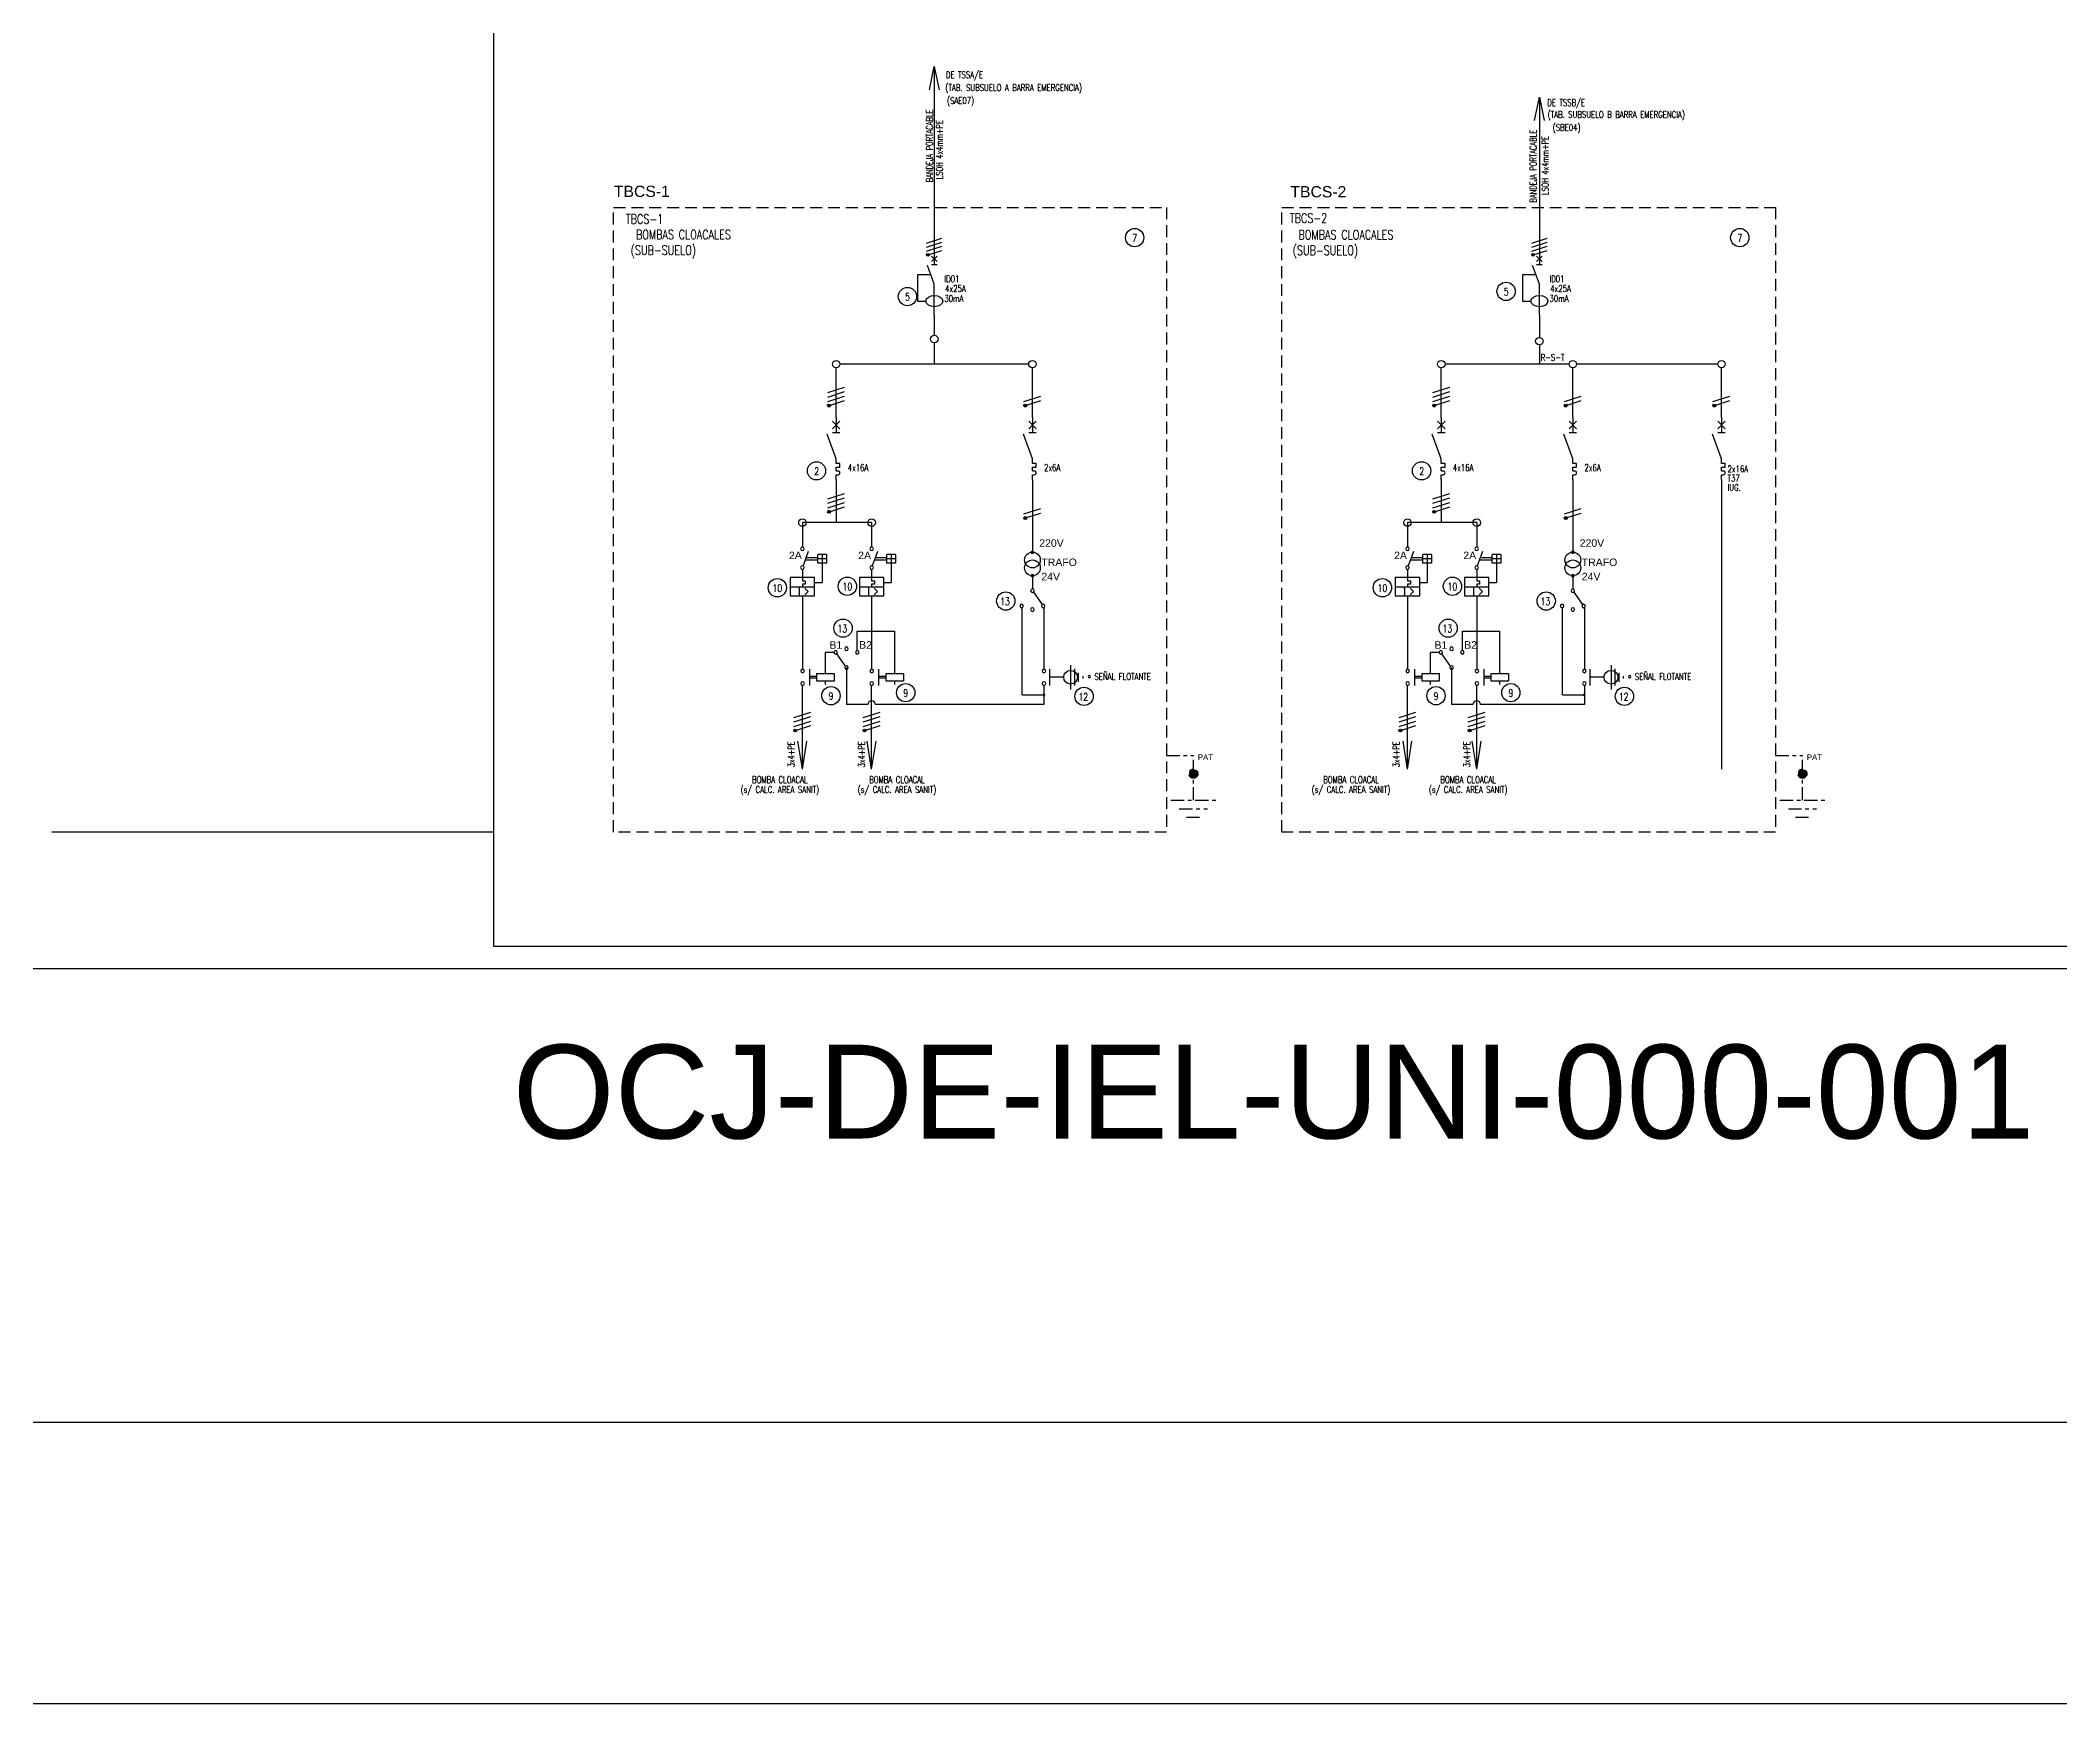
# Model space of a CAD drawing. Extents: x 2998 to 3854, y 1175 to 1727.
# Drawn here: x 3563 to 3616.8, y 1237.3 to 1281.6 of the extents above; entities that cross this region are included whole.
import ezdxf
from ezdxf.enums import TextEntityAlignment as Align

# ---------------------------------------------------------------- set-up
doc = ezdxf.new("R2010")
doc.units = 0
doc.linetypes.add('OCJ-ESQUEMAS UNIFILARES-CORREGIDOS IDO-REV.br$0$DASHED', pattern=[19.05, 12.7, -6.35])
doc.linetypes.add('OCJ-ESQUEMAS UNIFILARES-CORREGIDOS IDO-REV.br$0$EJE_5', pattern=[7.1, 5, -1, 0.1, -1])
for name, color, linetype in [('OCJ-ESQUEMAS UNIFILARES-CORREGIDOS IDO-REV.br$0$00-IE-CABLES', 10, 'Continuous'), ('OCJ-ESQUEMAS UNIFILARES-CORREGIDOS IDO-REV.br$0$01-ELE-APARATOS', 170, 'Continuous'), ('OCJ-ESQUEMAS UNIFILARES-CORREGIDOS IDO-REV.br$0$ELECTRIC', 4, 'Continuous'), ('OCJ-ESQUEMAS UNIFILARES-CORREGIDOS IDO-REV.br$0$NOMBRE DE PLANOS', 6, 'Continuous'), ('OCJ-ESQUEMAS UNIFILARES-CORREGIDOS IDO-REV.br$0$PAT', 80, 'Continuous'), ('OCJ-ESQUEMAS UNIFILARES-CORREGIDOS IDO-REV.br$0$TEXTO', 7, 'Continuous')]:
    doc.layers.add(name, color=color, linetype=linetype)
doc.styles.add('OCJ-ESQUEMAS UNIFILARES-CORREGIDOS IDO-REV.br$0$ARIAL', font='arial.ttf', dxfattribs={"height": 0.2})
doc.styles.add('OCJ-ESQUEMAS UNIFILARES-CORREGIDOS IDO-REV.br$0$Electricidad', font='ROMANS.SHX', dxfattribs={"width": 0.75, "height": 0.175})
doc.styles.add('OCJ-ESQUEMAS UNIFILARES-CORREGIDOS IDO-REV.br$0$Standard', font='arial.ttf')

# ---------------------------------------------------------------- blocks, each defined once
blk = doc.blocks.new('OCJ-ESQUEMAS UNIFILARES-CORREGIDOS IDO-REV.br$0$ITM')
at = {"layer": 'OCJ-ESQUEMAS UNIFILARES-CORREGIDOS IDO-REV.br$0$01-ELE-APARATOS'}
for p, q in [((0, 0.225), (0.05, 0.225)), ((0, 0.125), (0.05, 0.125))]:
    blk.add_line(p, q, dxfattribs=at)
for points in [[(0, 1.65), (0, 1.25)], [(0, 0.55), (-0.239, 1.208)], [(-0.1, 1.55), (0.1, 1.35)], [(-0.1, 1.35), (0.1, 1.55)], [(-0.1, 1.25), (0.1, 1.25)], [(0, 0.425), (0, 0.55)], [(0, 0.325), (0.1, 0.325), (0.1, 0.425), (0, 0.425)], [(0, 0.225), (0, 0.325)], [(0, 0), (0, 0.125)]]:
    blk.add_lwpolyline(points, dxfattribs=at)
blk.add_arc((0.05, 0.175), 0.05, 270, 90, dxfattribs=at)
blk = doc.blocks.new('OCJ-ESQUEMAS UNIFILARES-CORREGIDOS IDO-REV.br$0$DISYUNTOR')
at = {"layer": 'OCJ-ESQUEMAS UNIFILARES-CORREGIDOS IDO-REV.br$0$01-ELE-APARATOS'}
for points in [[(0, 1.65), (0, 1.35)], [(0, 0.825), (-0.18, 1.318)], [(-0.075, 1.575), (0.075, 1.425)], [(-0.075, 1.425), (0.075, 1.575)], [(-0.075, 1.35), (0.075, 1.35)], [(-0.09, 1.072), (-0.45, 1.072), (-0.45, 0.375), (-0.225, 0.375)], [(0, 0), (0, 0.825)]]:
    blk.add_lwpolyline(points, dxfattribs=at)
blk.add_ellipse((0, 0.375), major_axis=(0.225, 0), ratio=0.670814, dxfattribs=at)
blk = doc.blocks.new('OCJ-ESQUEMAS UNIFILARES-CORREGIDOS IDO-REV.br$0$AI11')
for p, q in [((-0.09045, -0.09045), (-0.09045, 0.09045)), ((0.09045, 0.09045), (-0.09045, 0.09045)), ((0.09045, 0), (-0.09045, 0)), ((0, 0.09045), (0, -0.09045)), ((0.09045, 0.09045), (0.09045, -0.09045)), ((0.09045, -0.09045), (-0.09045, -0.09045))]:
    blk.add_line(p, q)

msp = doc.modelspace()

# ---------------------------------------------------------------- hatches: boundary and pattern name
at = {"layer": 'OCJ-ESQUEMAS UNIFILARES-CORREGIDOS IDO-REV.br$0$00-IE-CABLES'}
for points in [[(3586.644, 1275.86, 1), (3586.699, 1275.9, 1)], [(3602.771, 1275.86, 1), (3602.825, 1275.9, 1)], [(3584.006, 1271.839, 1), (3584.067, 1271.884, 1)], [(3589.238, 1271.839, 1), (3589.298, 1271.884, 1)], [(3600.133, 1271.839, 1), (3600.194, 1271.884, 1)], [(3603.64, 1271.839, 1), (3603.701, 1271.884, 1)], [(3607.601, 1271.839, 1), (3607.662, 1271.884, 1)], [(3584.006, 1269.007, 1), (3584.067, 1269.051, 1)], [(3600.133, 1269.007, 1), (3600.194, 1269.051, 1)], [(3589.237, 1268.843, 1), (3589.298, 1268.887, 1)], [(3603.64, 1268.843, 1), (3603.701, 1268.887, 1)], [(3583.107, 1263.179, 1), (3583.168, 1263.223, 1)], [(3584.952, 1263.179, 1), (3585.012, 1263.223, 1)], [(3599.234, 1263.179, 1), (3599.294, 1263.223, 1)], [(3601.078, 1263.179, 1), (3601.139, 1263.223, 1)]]:
    msp.add_hatch(color=256, dxfattribs=at).paths.add_polyline_path(points)
at = {"layer": 'OCJ-ESQUEMAS UNIFILARES-CORREGIDOS IDO-REV.br$0$PAT', "linetype": 'OCJ-ESQUEMAS UNIFILARES-CORREGIDOS IDO-REV.br$0$EJE_5', "ltscale": 0.07}
h = msp.add_hatch(color=256, dxfattribs=at)
h.paths.add_polyline_path([(3593.868, 1262.051), (3593.628, 1262.051, -1)])
h.paths.add_polyline_path([(3593.628, 1262.051), (3593.748, 1262.051), (3593.748, 1261.931, -0.414214)])
h.paths.add_polyline_path([(3593.748, 1262.051), (3593.868, 1262.051, -0.414214), (3593.748, 1261.931)])
h = msp.add_hatch(color=256, dxfattribs=at)
h.paths.add_polyline_path([(3610.099, 1262.051), (3609.859, 1262.051, -1)])
h.paths.add_polyline_path([(3609.859, 1262.051), (3609.979, 1262.051), (3609.979, 1261.931, -0.414214)])
h.paths.add_polyline_path([(3609.979, 1262.051), (3610.099, 1262.051, -0.414214), (3609.979, 1261.931)])

# ---------------------------------------------------------------- linework, layer by layer
for p, q in [((3583.483, 1267.972), (3583.344, 1267.589)), ((3585.328, 1267.972), (3585.189, 1267.589)), ((3599.61, 1267.972), (3599.471, 1267.589)), ((3601.454, 1267.972), (3601.315, 1267.589)), ((3583.414, 1267.812), (3583.736, 1267.812)), ((3583.414, 1267.749), (3583.736, 1267.749)), ((3583.852, 1267.665), (3583.852, 1267.149)), ((3585.258, 1267.812), (3585.581, 1267.812)), ((3585.258, 1267.749), (3585.581, 1267.749)), ((3585.697, 1267.665), (3585.697, 1267.149)), ((3599.54, 1267.812), (3599.863, 1267.812)), ((3599.54, 1267.749), (3599.863, 1267.749)), ((3599.978, 1267.665), (3599.978, 1267.149)), ((3601.385, 1267.812), (3601.708, 1267.812)), ((3601.385, 1267.749), (3601.708, 1267.749)), ((3601.823, 1267.665), (3601.823, 1267.149)), ((3583.653, 1267.278), (3583.002, 1267.278)), ((3583.002, 1267.278), (3583.002, 1266.791)), ((3583.002, 1267.03), (3583.653, 1267.03)), ((3583.232, 1266.997), (3583.244, 1266.997)), ((3583.232, 1266.819), (3583.244, 1266.819)), ((3583.256, 1266.997), (3583.244, 1266.997)), ((3583.244, 1266.997), (3583.244, 1266.819)), ((3583.244, 1266.819), (3583.256, 1266.819)), ((3583.328, 1267.269), (3583.328, 1267.193)), ((3583.328, 1267.193), (3583.404, 1267.193)), ((3583.404, 1267.106), (3583.328, 1267.106)), ((3583.328, 1267.106), (3583.328, 1267.03)), ((3583.395, 1266.997), (3583.485, 1266.908)), ((3583.395, 1266.819), (3583.485, 1266.908)), ((3583.404, 1267.193), (3583.404, 1267.106)), ((3583.653, 1266.791), (3583.653, 1267.278)), ((3583.653, 1267.149), (3583.852, 1267.149)), ((3585.498, 1267.278), (3584.847, 1267.278)), ((3584.847, 1267.278), (3584.847, 1266.791)), ((3584.847, 1267.03), (3585.498, 1267.03)), ((3585.076, 1266.997), (3585.088, 1266.997)), ((3585.076, 1266.819), (3585.088, 1266.819)), ((3585.1, 1266.997), (3585.088, 1266.997)), ((3585.088, 1266.997), (3585.088, 1266.819)), ((3585.088, 1266.819), (3585.1, 1266.819)), ((3585.172, 1267.269), (3585.172, 1267.193)), ((3585.172, 1267.193), (3585.249, 1267.193)), ((3585.249, 1267.106), (3585.172, 1267.106)), ((3585.172, 1267.106), (3585.172, 1267.03)), ((3585.24, 1266.997), (3585.329, 1266.908)), ((3585.24, 1266.819), (3585.329, 1266.908)), ((3585.249, 1267.193), (3585.249, 1267.106)), ((3585.498, 1266.791), (3585.498, 1267.278)), ((3585.498, 1267.149), (3585.697, 1267.149)), ((3589.486, 1266.889), (3589.718, 1266.561)), ((3599.78, 1267.278), (3599.129, 1267.278)), ((3599.129, 1267.278), (3599.129, 1266.791)), ((3599.129, 1267.03), (3599.78, 1267.03)), ((3599.358, 1266.997), (3599.37, 1266.997)), ((3599.358, 1266.819), (3599.37, 1266.819)), ((3599.382, 1266.997), (3599.37, 1266.997)), ((3599.37, 1266.997), (3599.37, 1266.819)), ((3599.37, 1266.819), (3599.382, 1266.819)), ((3599.454, 1267.269), (3599.454, 1267.193)), ((3599.454, 1267.193), (3599.531, 1267.193)), ((3599.531, 1267.106), (3599.454, 1267.106)), ((3599.454, 1267.106), (3599.454, 1267.03)), ((3599.522, 1266.997), (3599.611, 1266.908)), ((3599.522, 1266.819), (3599.611, 1266.908)), ((3599.531, 1267.193), (3599.531, 1267.106)), ((3599.78, 1266.791), (3599.78, 1267.278)), ((3599.78, 1267.149), (3599.978, 1267.149)), ((3601.624, 1267.278), (3600.974, 1267.278)), ((3600.974, 1267.278), (3600.974, 1266.791)), ((3600.974, 1267.03), (3601.624, 1267.03)), ((3601.203, 1266.997), (3601.215, 1266.997)), ((3601.203, 1266.819), (3601.215, 1266.819)), ((3601.227, 1266.997), (3601.215, 1266.997)), ((3601.215, 1266.997), (3601.215, 1266.819)), ((3601.215, 1266.819), (3601.227, 1266.819)), ((3601.299, 1267.269), (3601.299, 1267.193)), ((3601.299, 1267.193), (3601.376, 1267.193)), ((3601.376, 1267.106), (3601.299, 1267.106)), ((3601.299, 1267.106), (3601.299, 1267.03)), ((3601.367, 1266.997), (3601.456, 1266.908)), ((3601.367, 1266.819), (3601.456, 1266.908)), ((3601.376, 1267.193), (3601.376, 1267.106)), ((3601.624, 1266.791), (3601.624, 1267.278)), ((3601.624, 1267.149), (3601.823, 1267.149)), ((3603.889, 1266.889), (3604.12, 1266.561)), ((3583.002, 1266.791), (3583.653, 1266.791)), ((3584.847, 1266.791), (3585.498, 1266.791)), ((3599.129, 1266.791), (3599.78, 1266.791)), ((3600.974, 1266.791), (3601.624, 1266.791)), ((3584.475, 1264.919), (3584.243, 1265.247)), ((3600.602, 1264.919), (3600.37, 1265.247)), ((3583.523, 1264.406, -16.249), (3583.523, 1264.837, -16.249)), ((3583.714, 1264.521, -16.249), (3583.714, 1264.722, -16.249)), ((3583.714, 1264.722, -16.249), (3584.174, 1264.722, -16.249)), ((3583.944, 1264.722, -16.249), (3583.944, 1264.818, -16.249)), ((3584.174, 1264.722, -16.249), (3584.174, 1264.521, -16.249)), ((3585.368, 1264.406, -16.249), (3585.368, 1264.837, -16.249)), ((3585.559, 1264.521, -16.249), (3585.559, 1264.722, -16.249)), ((3585.559, 1264.722, -16.249), (3586.018, 1264.722, -16.249)), ((3585.789, 1264.722, -16.249), (3585.789, 1264.818, -16.249)), ((3586.018, 1264.722, -16.249), (3586.018, 1264.521, -16.249)), ((3589.919, 1264.406), (3589.919, 1264.837)), ((3590.476, 1264.945), (3590.476, 1264.299)), ((3590.578, 1264.842), (3590.578, 1264.401)), ((3590.681, 1264.739), (3590.681, 1264.504)), ((3590.681, 1264.739), (3590.681, 1264.504)), ((3599.65, 1264.406, -16.249), (3599.65, 1264.837, -16.249)), ((3599.841, 1264.521, -16.249), (3599.841, 1264.722, -16.249)), ((3599.841, 1264.722, -16.249), (3600.3, 1264.722, -16.249)), ((3600.071, 1264.722, -16.249), (3600.071, 1264.818, -16.249)), ((3600.3, 1264.722, -16.249), (3600.3, 1264.521, -16.249)), ((3601.494, 1264.406, -16.249), (3601.494, 1264.837, -16.249)), ((3601.686, 1264.521, -16.249), (3601.686, 1264.722, -16.249)), ((3601.686, 1264.722, -16.249), (3602.145, 1264.722, -16.249)), ((3601.915, 1264.722, -16.249), (3601.915, 1264.818, -16.249)), ((3602.145, 1264.722, -16.249), (3602.145, 1264.521, -16.249)), ((3604.322, 1264.406), (3604.322, 1264.837)), ((3604.878, 1264.945), (3604.878, 1264.299)), ((3604.981, 1264.842), (3604.981, 1264.401)), ((3605.084, 1264.739), (3605.084, 1264.504)), ((3605.084, 1264.739), (3605.084, 1264.504)), ((3583.714, 1264.646, -16.249), (3583.523, 1264.646, -16.249)), ((3583.714, 1264.598, -16.249), (3583.523, 1264.598, -16.249)), ((3584.174, 1264.521, -16.249), (3583.714, 1264.521, -16.249)), ((3583.944, 1264.425, -16.249), (3583.944, 1264.521, -16.249)), ((3585.559, 1264.646, -16.249), (3585.368, 1264.646, -16.249)), ((3585.559, 1264.598, -16.249), (3585.368, 1264.598, -16.249)), ((3586.018, 1264.521, -16.249), (3585.559, 1264.521, -16.249)), ((3585.789, 1264.425, -16.249), (3585.789, 1264.521, -16.249)), ((3590.292, 1264.622), (3589.919, 1264.622)), ((3590.8, 1264.651), (3590.8, 1264.592)), ((3599.841, 1264.646, -16.249), (3599.65, 1264.646, -16.249)), ((3599.841, 1264.598, -16.249), (3599.65, 1264.598, -16.249)), ((3600.3, 1264.521, -16.249), (3599.841, 1264.521, -16.249)), ((3600.071, 1264.425, -16.249), (3600.071, 1264.521, -16.249)), ((3601.686, 1264.646, -16.249), (3601.494, 1264.646, -16.249)), ((3601.686, 1264.598, -16.249), (3601.494, 1264.598, -16.249)), ((3602.145, 1264.521, -16.249), (3601.686, 1264.521, -16.249)), ((3601.915, 1264.425, -16.249), (3601.915, 1264.521, -16.249)), ((3604.695, 1264.622), (3604.322, 1264.622)), ((3605.203, 1264.651), (3605.203, 1264.592)), ((3033.12, 1256.861), (3854.061, 1256.861)), ((3033.12, 1244.77), (3854.061, 1244.77)), ((3033.12, 1237.27), (3854.061, 1237.27))]:
    msp.add_line(p, q)
at = {"linetype": 'Continuous'}
for p, q in [((3583.328, 1267.497), (3583.328, 1267.283)), ((3585.172, 1267.497), (3585.172, 1267.283)), ((3599.454, 1267.497), (3599.454, 1267.283)), ((3601.299, 1267.497), (3601.299, 1267.283)), ((3584.79, 1265.334), (3584.79, 1265.847)), ((3584.79, 1265.847), (3585.789, 1265.847)), ((3585.789, 1264.818), (3585.789, 1265.847)), ((3600.916, 1265.334), (3600.916, 1265.847)), ((3600.916, 1265.847), (3601.915, 1265.847)), ((3601.915, 1264.818), (3601.915, 1265.847))]:
    msp.add_line(p, q, dxfattribs=at)
at = {"const_width": 0.0478}
for points in [[(3589.434, 1267.952, 1), (3589.482, 1267.952, 1)], [(3603.837, 1267.952, 1), (3603.885, 1267.952, 1)], [(3589.434, 1267.328, 1), (3589.482, 1267.328, 1)], [(3603.837, 1267.328, 1), (3603.885, 1267.328, 1)]]:
    msp.add_lwpolyline(points, format="xyb", close=True, dxfattribs=at)
for centre, radius in [((3589.458, 1267.748), 0.21), ((3603.861, 1267.748), 0.21), ((3589.458, 1267.537), 0.21), ((3603.861, 1267.537), 0.21), ((3590.476, 1264.622), 0.184), ((3604.878, 1264.622), 0.184)]:
    msp.add_circle(centre, radius)
for centre, radius, start, end in [((3583.328, 1268.047), 0.0478, 90, 270), ((3583.328, 1268.047), 0.0478, 270, 90), ((3585.172, 1268.047), 0.0478, 90, 270), ((3585.172, 1268.047), 0.0478, 270, 90), ((3599.454, 1268.047), 0.0478, 90, 270), ((3599.454, 1268.047), 0.0478, 270, 90), ((3601.299, 1268.047), 0.0478, 90, 270), ((3601.299, 1268.047), 0.0478, 270, 90), ((3583.328, 1267.545), 0.0478, 90, 270), ((3583.328, 1267.545), 0.0478, 270, 90), ((3585.172, 1267.545), 0.0478, 90, 270), ((3585.172, 1267.545), 0.0478, 270, 90), ((3599.454, 1267.545), 0.0478, 90, 270), ((3599.454, 1267.545), 0.0478, 270, 90), ((3601.299, 1267.545), 0.0478, 90, 270), ((3601.299, 1267.545), 0.0478, 270, 90), ((3589.458, 1266.929), 0.0478, 0, 180), ((3589.458, 1266.929), 0.0478, 180, 0), ((3603.861, 1266.929), 0.0478, 0, 180), ((3603.861, 1266.929), 0.0478, 180, 0), ((3589.171, 1266.522), 0.0478, 0, 180), ((3589.171, 1266.522), 0.0478, 180, 0), ((3589.458, 1266.426), 0.0478, 0, 180), ((3589.458, 1266.426), 0.0478, 180, 0), ((3589.745, 1266.522), 0.0478, 0, 180), ((3589.745, 1266.522), 0.0478, 180, 0), ((3603.574, 1266.522), 0.0478, 0, 180), ((3603.574, 1266.522), 0.0478, 180, 0), ((3603.861, 1266.426), 0.0478, 0, 180), ((3603.861, 1266.426), 0.0478, 180, 0), ((3604.148, 1266.522), 0.0478, 0, 180), ((3604.148, 1266.522), 0.0478, 180, 0), ((3584.215, 1265.286), 0.0478, 0, 180), ((3584.215, 1265.286), 0.0478, 180, 0), ((3584.503, 1265.382), 0.0478, 0, 180), ((3584.503, 1265.382), 0.0478, 180, 0), ((3584.79, 1265.286), 0.0478, 0, 180), ((3584.79, 1265.286), 0.0478, 180, 0), ((3600.342, 1265.286), 0.0478, 0, 180), ((3600.342, 1265.286), 0.0478, 180, 0), ((3600.629, 1265.382), 0.0478, 0, 180), ((3600.629, 1265.382), 0.0478, 180, 0), ((3600.916, 1265.286), 0.0478, 0, 180), ((3600.916, 1265.286), 0.0478, 180, 0), ((3583.332, 1264.789, -16.249), 0.0478, 0, 180), ((3583.332, 1264.789, -16.249), 0.0478, 180, 0), ((3584.503, 1264.88), 0.0478, 0, 180), ((3584.503, 1264.88), 0.0478, 180, 0), ((3585.176, 1264.789, -16.249), 0.0478, 0, 180), ((3585.176, 1264.789, -16.249), 0.0478, 180, 0), ((3589.764, 1264.789), 0.0478, 0, 180), ((3589.764, 1264.789), 0.0478, 180, 0), ((3590.974, 1264.641), 0.0321, 0, 359), ((3599.458, 1264.789, -16.249), 0.0478, 0, 180), ((3599.458, 1264.789, -16.249), 0.0478, 180, 0), ((3600.629, 1264.88), 0.0478, 0, 180), ((3600.629, 1264.88), 0.0478, 180, 0), ((3601.303, 1264.789, -16.249), 0.0478, 0, 180), ((3601.303, 1264.789, -16.249), 0.0478, 180, 0), ((3604.167, 1264.789), 0.0478, 0, 180), ((3604.167, 1264.789), 0.0478, 180, 0), ((3605.377, 1264.641), 0.0321, 0, 359), ((3583.332, 1264.454, -16.249), 0.0478, 0, 180), ((3583.332, 1264.454, -16.249), 0.0478, 180, 0), ((3585.176, 1264.454, -16.249), 0.0478, 0, 180), ((3585.176, 1264.454, -16.249), 0.0478, 180, 0), ((3589.764, 1264.454), 0.0478, 0, 180), ((3589.764, 1264.454), 0.0478, 180, 0), ((3599.458, 1264.454, -16.249), 0.0478, 0, 180), ((3599.458, 1264.454, -16.249), 0.0478, 180, 0), ((3601.303, 1264.454, -16.249), 0.0478, 0, 180), ((3601.303, 1264.454, -16.249), 0.0478, 180, 0), ((3604.167, 1264.454), 0.0478, 0, 180), ((3604.167, 1264.454), 0.0478, 180, 0)]:
    msp.add_arc(centre, radius, start, end)
at = {"layer": 'OCJ-ESQUEMAS UNIFILARES-CORREGIDOS IDO-REV.br$0$00-IE-CABLES'}
for p, q in [((3584.227, 1271.544), (3584.227, 1272.865)), ((3589.458, 1271.544), (3589.458, 1272.865)), ((3600.354, 1271.544), (3600.354, 1272.865)), ((3603.861, 1271.544), (3603.861, 1272.865)), ((3607.822, 1271.544), (3607.822, 1272.865)), ((3583.328, 1268.743), (3583.328, 1268.095)), ((3585.172, 1268.743), (3583.328, 1268.743)), ((3585.172, 1268.743), (3585.172, 1268.095)), ((3599.454, 1268.743), (3599.454, 1268.095)), ((3601.299, 1268.743), (3599.454, 1268.743)), ((3601.299, 1268.743), (3601.299, 1268.095)), ((3589.458, 1267.328), (3589.458, 1266.984)), ((3603.861, 1267.328), (3603.861, 1266.984)), ((3583.328, 1266.791), (3583.328, 1264.837)), ((3585.172, 1266.791), (3585.172, 1264.837)), ((3589.181, 1264.155), (3589.181, 1266.475)), ((3589.764, 1266.478), (3589.764, 1264.837)), ((3599.454, 1266.791), (3599.454, 1264.837)), ((3601.299, 1266.791), (3601.299, 1264.837)), ((3603.584, 1264.155), (3603.584, 1266.475)), ((3604.167, 1266.478), (3604.167, 1264.837)), ((3583.944, 1264.818), (3583.944, 1265.286)), ((3584.168, 1265.286), (3583.944, 1265.286)), ((3600.071, 1264.818), (3600.071, 1265.286)), ((3600.294, 1265.286), (3600.071, 1265.286)), ((3584.503, 1264.88), (3584.503, 1263.893)), ((3600.629, 1264.88), (3600.629, 1263.893)), ((3583.328, 1262.172), (3583.328, 1264.406)), ((3585.172, 1262.172), (3585.172, 1264.406)), ((3589.181, 1264.155), (3589.764, 1264.155)), ((3589.764, 1264.406), (3589.764, 1263.893)), ((3599.454, 1262.172), (3599.454, 1264.406)), ((3601.299, 1262.172), (3601.299, 1264.406)), ((3603.584, 1264.155), (3604.167, 1264.155)), ((3604.167, 1264.406), (3604.167, 1263.893)), ((3585.07, 1263.893), (3584.503, 1263.893)), ((3589.764, 1263.893), (3585.275, 1263.893)), ((3601.197, 1263.893), (3600.629, 1263.893)), ((3604.167, 1263.893), (3601.401, 1263.893)), ((3583.328, 1262.172), (3583.21, 1262.922)), ((3583.328, 1262.172), (3583.445, 1262.922)), ((3585.172, 1262.172), (3585.055, 1262.922)), ((3585.172, 1262.172), (3585.29, 1262.922)), ((3599.454, 1262.172), (3599.337, 1262.922)), ((3599.454, 1262.172), (3599.572, 1262.922)), ((3601.299, 1262.172), (3601.181, 1262.922)), ((3601.299, 1262.172), (3601.417, 1262.922)), ((3575.107, 1260.495), (3563.321, 1260.495))]:
    msp.add_line(p, q, dxfattribs=at)
for points in [[(3586.712, 1280.28), (3586.843, 1280.898), (3586.973, 1280.28)], [(3586.843, 1280.898), (3586.843, 1275.887)], [(3602.838, 1279.459), (3602.969, 1280.077), (3603.1, 1279.459)], [(3602.969, 1280.077), (3602.969, 1275.887)], [(3586.639, 1276.194), (3587.046, 1276.322)], [(3586.639, 1276.086), (3587.046, 1276.214)], [(3586.639, 1275.978), (3587.046, 1276.106)], [(3586.703, 1275.89), (3587.046, 1275.998)], [(3602.766, 1276.194), (3603.173, 1276.322)], [(3602.766, 1276.086), (3603.173, 1276.214)], [(3602.766, 1275.978), (3603.173, 1276.106)], [(3602.83, 1275.89), (3603.173, 1275.998)], [(3586.843, 1274.273), (3586.843, 1273.735)], [(3602.969, 1274.273), (3602.969, 1273.679)], [(3586.843, 1273.535), (3586.843, 1272.965)], [(3602.969, 1273.479), (3602.969, 1272.965)], [(3589.358, 1272.965), (3584.327, 1272.965)], [(3603.761, 1272.965), (3600.454, 1272.965)], [(3607.722, 1272.965), (3603.961, 1272.965)], [(3584.001, 1272.21), (3584.453, 1272.353)], [(3584.001, 1272.09), (3584.453, 1272.233)], [(3600.127, 1272.21), (3600.58, 1272.353)], [(3600.127, 1272.09), (3600.58, 1272.233)], [(3584.001, 1271.97), (3584.453, 1272.113)], [(3584.072, 1271.873), (3584.453, 1271.993)], [(3589.232, 1271.97), (3589.684, 1272.113)], [(3589.304, 1271.873), (3589.684, 1271.993)], [(3600.127, 1271.97), (3600.58, 1272.113)], [(3600.199, 1271.873), (3600.58, 1271.993)], [(3603.635, 1271.97), (3604.087, 1272.113)], [(3603.707, 1271.873), (3604.087, 1271.993)], [(3607.596, 1271.97), (3608.048, 1272.113)], [(3607.667, 1271.873), (3608.048, 1271.993)], [(3584.001, 1269.378), (3584.453, 1269.521)], [(3584.227, 1269.894), (3584.227, 1268.743)], [(3589.458, 1269.894), (3589.458, 1267.958)], [(3600.127, 1269.378), (3600.58, 1269.521)], [(3600.354, 1269.894), (3600.354, 1268.743)], [(3603.861, 1269.894), (3603.861, 1267.958)], [(3607.822, 1269.894), (3607.822, 1262.169)], [(3584.001, 1269.258), (3584.453, 1269.401)], [(3584.001, 1269.138), (3584.453, 1269.281)], [(3584.072, 1269.041), (3584.453, 1269.161)], [(3589.232, 1268.974), (3589.684, 1269.117)], [(3589.304, 1268.877), (3589.684, 1268.997)], [(3600.127, 1269.258), (3600.58, 1269.401)], [(3600.127, 1269.138), (3600.58, 1269.281)], [(3600.199, 1269.041), (3600.58, 1269.161)], [(3603.635, 1268.974), (3604.087, 1269.117)], [(3603.706, 1268.877), (3604.087, 1268.997)], [(3583.102, 1263.55), (3583.554, 1263.693)], [(3584.946, 1263.55), (3585.399, 1263.693)], [(3599.228, 1263.55), (3599.68, 1263.693)], [(3601.073, 1263.55), (3601.525, 1263.693)], [(3583.102, 1263.43), (3583.554, 1263.573)], [(3583.102, 1263.31), (3583.554, 1263.453)], [(3583.173, 1263.213), (3583.554, 1263.333)], [(3584.946, 1263.43), (3585.399, 1263.573)], [(3584.946, 1263.31), (3585.399, 1263.453)], [(3585.018, 1263.213), (3585.399, 1263.333)], [(3599.228, 1263.43), (3599.68, 1263.573)], [(3599.228, 1263.31), (3599.68, 1263.453)], [(3599.3, 1263.213), (3599.68, 1263.333)], [(3601.073, 1263.43), (3601.525, 1263.573)], [(3601.073, 1263.31), (3601.525, 1263.453)], [(3601.144, 1263.213), (3601.525, 1263.333)]]:
    msp.add_lwpolyline(points, dxfattribs=at)
for points in [[(3589.74, 1264.156, 1), (3589.788, 1264.156, 1)], [(3604.143, 1264.156, 1), (3604.191, 1264.156, 1)]]:
    msp.add_lwpolyline(points, format="xyb", close=True, dxfattribs=at)
for centre, radius in [((3586.671, 1275.88), 0.0338), ((3602.798, 1275.88), 0.0338), ((3586.843, 1273.635), 0.1), ((3602.969, 1273.579), 0.1), ((3584.227, 1272.965), 0.1), ((3589.458, 1272.965), 0.1), ((3600.354, 1272.965), 0.1), ((3603.861, 1272.965), 0.1), ((3607.822, 1272.965), 0.1), ((3584.037, 1271.861), 0.0375), ((3589.268, 1271.861), 0.0375), ((3600.163, 1271.861), 0.0375), ((3603.671, 1271.861), 0.0375), ((3607.631, 1271.861), 0.0375), ((3584.037, 1269.029), 0.0375), ((3600.163, 1269.029), 0.0375), ((3583.328, 1268.743), 0.1), ((3585.172, 1268.743), 0.1), ((3589.268, 1268.865), 0.0375), ((3599.454, 1268.743), 0.1), ((3601.299, 1268.743), 0.1), ((3603.671, 1268.865), 0.0375), ((3583.137, 1263.201), 0.0375), ((3584.982, 1263.201), 0.0375), ((3599.264, 1263.201), 0.0375), ((3601.109, 1263.201), 0.0375)]:
    msp.add_circle(centre, radius, dxfattribs=at)
for centre in [(3585.172, 1263.893), (3601.299, 1263.893)]:
    msp.add_arc(centre, 0.102, 0, 180, dxfattribs=at)
at = {"layer": 'OCJ-ESQUEMAS UNIFILARES-CORREGIDOS IDO-REV.br$0$ELECTRIC', "linetype": 'OCJ-ESQUEMAS UNIFILARES-CORREGIDOS IDO-REV.br$0$DASHED', "ltscale": 0.025}
for points in [[(3578.295, 1277.145), (3593.034, 1277.145), (3593.034, 1260.495), (3578.295, 1260.495)], [(3596.101, 1277.145), (3609.264, 1277.145), (3609.264, 1260.495), (3596.101, 1260.495)]]:
    msp.add_lwpolyline(points, close=True, dxfattribs=at)
at = {"layer": 'OCJ-ESQUEMAS UNIFILARES-CORREGIDOS IDO-REV.br$0$NOMBRE DE PLANOS'}
msp.add_lwpolyline([(3575.107, 1299.742), (3629.506, 1299.742), (3629.506, 1257.446), (3575.107, 1257.446)], close=True, dxfattribs=at)
at = {"layer": 'OCJ-ESQUEMAS UNIFILARES-CORREGIDOS IDO-REV.br$0$PAT', "linetype": 'OCJ-ESQUEMAS UNIFILARES-CORREGIDOS IDO-REV.br$0$EJE_5', "ltscale": 0.07}
for p, q in [((3593.034, 1262.537), (3593.748, 1262.537)), ((3593.748, 1262.067), (3593.748, 1262.537)), ((3609.264, 1262.537), (3609.979, 1262.537)), ((3609.979, 1262.067), (3609.979, 1262.537)), ((3593.748, 1261.342), (3593.748, 1262.051)), ((3609.979, 1261.342), (3609.979, 1262.051)), ((3593.148, 1261.342), (3594.348, 1261.342)), ((3593.373, 1261.117), (3594.123, 1261.117)), ((3609.379, 1261.342), (3610.579, 1261.342)), ((3609.604, 1261.117), (3610.354, 1261.117)), ((3593.56, 1260.892), (3593.935, 1260.892)), ((3609.791, 1260.892), (3610.166, 1260.892))]:
    msp.add_line(p, q, dxfattribs=at)
for centre in [(3593.748, 1262.051), (3593.748, 1262.051), (3609.979, 1262.051), (3609.979, 1262.051)]:
    msp.add_circle(centre, 0.12, dxfattribs=at)
at = {"layer": 'OCJ-ESQUEMAS UNIFILARES-CORREGIDOS IDO-REV.br$0$TEXTO'}
for centre in [(3592.183, 1276.338), (3608.31, 1276.338), (3586.128, 1274.768), (3602.083, 1274.905), (3583.703, 1270.123), (3599.829, 1270.123), (3582.659, 1267.007), (3584.526, 1267.047), (3588.748, 1266.653), (3598.785, 1267.007), (3600.653, 1267.047), (3603.151, 1266.653), (3584.412, 1265.93), (3600.538, 1265.93), (3584.088, 1264.13), (3586.081, 1264.211), (3590.834, 1264.113), (3600.214, 1264.13), (3602.208, 1264.211), (3605.236, 1264.113)]:
    msp.add_circle(centre, 0.244, dxfattribs=at)

# ---------------------------------------------------------------- block references
for name, p in [('OCJ-ESQUEMAS UNIFILARES-CORREGIDOS IDO-REV.br$0$DISYUNTOR', (3586.843, 1274.273)), ('OCJ-ESQUEMAS UNIFILARES-CORREGIDOS IDO-REV.br$0$DISYUNTOR', (3602.969, 1274.273)), ('OCJ-ESQUEMAS UNIFILARES-CORREGIDOS IDO-REV.br$0$ITM', (3584.227, 1269.894)), ('OCJ-ESQUEMAS UNIFILARES-CORREGIDOS IDO-REV.br$0$ITM', (3589.458, 1269.894)), ('OCJ-ESQUEMAS UNIFILARES-CORREGIDOS IDO-REV.br$0$ITM', (3600.354, 1269.894)), ('OCJ-ESQUEMAS UNIFILARES-CORREGIDOS IDO-REV.br$0$ITM', (3603.861, 1269.894)), ('OCJ-ESQUEMAS UNIFILARES-CORREGIDOS IDO-REV.br$0$ITM', (3607.822, 1269.894))]:
    msp.add_blockref(name, p)
at = {"xscale": 1.275807010144035, "yscale": 1.275807010144035, "zscale": 1.275807010144035}
for p in [(3583.852, 1267.781), (3585.697, 1267.781), (3599.978, 1267.781), (3601.823, 1267.781)]:
    msp.add_blockref('OCJ-ESQUEMAS UNIFILARES-CORREGIDOS IDO-REV.br$0$AI11', p, dxfattribs=at)

# ---------------------------------------------------------------- texts
at = {"style": 'OCJ-ESQUEMAS UNIFILARES-CORREGIDOS IDO-REV.br$0$ARIAL'}
for s, p in [('2A', (3582.97, 1267.769)), ('2A', (3584.815, 1267.769)), ('220V', (3589.64, 1268.098)), ('2A', (3599.097, 1267.769)), ('2A', (3600.942, 1267.769)), ('220V', (3604.043, 1268.098)), ('TRAFO', (3589.696, 1267.586)), ('24V', (3589.696, 1267.205)), ('TRAFO', (3604.099, 1267.586)), ('24V', (3604.099, 1267.205)), ('B1', (3584.047, 1265.381)), ('B2', (3584.84, 1265.384)), ('B1', (3600.174, 1265.381)), ('B2', (3600.966, 1265.384))]:
    msp.add_text(s, height=0.2, dxfattribs=at).set_placement(p)
at = {"layer": 'OCJ-ESQUEMAS UNIFILARES-CORREGIDOS IDO-REV.br$0$NOMBRE DE PLANOS', "insert": (3575.606, 1254.83), "char_height": 2.5, "attachment_point": 1, "style": 'OCJ-ESQUEMAS UNIFILARES-CORREGIDOS IDO-REV.br$0$Standard'}
msp.add_mtext_dynamic_manual_height_columns('OCJ-DE-IEL-UNI-000-001', width=92.70233, gutter_width=12.5, heights=[0], dxfattribs=at)
at = {"layer": 'OCJ-ESQUEMAS UNIFILARES-CORREGIDOS IDO-REV.br$0$TEXTO', "style": 'OCJ-ESQUEMAS UNIFILARES-CORREGIDOS IDO-REV.br$0$Electricidad', "width": 0.75}
for s, height, p in [('(TAB. SUBSUELO A BARRA EMERGENCIA)', 0.18, (3587.139, 1280.246)), ('DE TSSA/E', 0.18, (3587.153, 1280.587)), ('(SAE07)', 0.18, (3587.182, 1279.901)), ('DE TSSB/E', 0.18, (3603.18, 1279.845)), ('(TAB. SUBSUELO B BARRA EMERGENCIA)', 0.18, (3603.19, 1279.527)), ('(SBE04)', 0.18, (3603.325, 1279.185)), ('ID01', 0.18, (3587.111, 1275.147)), ('4x25A', 0.18, (3587.132, 1274.89)), ('5', 0.2, (3602.019, 1274.795)), ('ID01', 0.18, (3603.238, 1275.147)), ('4x25A', 0.18, (3603.259, 1274.89)), ('5', 0.2, (3586.064, 1274.658)), ('30mA', 0.18, (3587.111, 1274.626)), ('30mA', 0.18, (3603.238, 1274.626)), ('R-S-T', 0.18, (3603.006, 1273.053)), ('4x16A', 0.18, (3584.535, 1270.117)), ('2x6A', 0.18, (3589.767, 1270.117)), ('4x16A', 0.18, (3600.662, 1270.117)), ('2x6A', 0.18, (3604.17, 1270.117)), ('2x16A', 0.18, (3607.984, 1270.085)), ('T37', 0.18, (3607.984, 1269.837)), ('IUG.', 0.18, (3607.984, 1269.589)), ('13', 0.2, (3588.598, 1266.543)), ('13', 0.2, (3603.001, 1266.543)), ('13', 0.2, (3584.262, 1265.819)), ('13', 0.2, (3600.389, 1265.819)), ('SEÑAL FLOTANTE', 0.18, (3591.11, 1264.551)), ('SEÑAL FLOTANTE', 0.18, (3605.513, 1264.551)), ('12', 0.2, (3590.684, 1264.003)), ('12', 0.2, (3605.087, 1264.003))]:
    msp.add_text(s, height=height, dxfattribs=at).set_placement(p)
for s, p in [('BANDEJA PORTACABLE', (3586.804, 1278.782)), ('LSOH 4x4mm+PE', (3587.066, 1278.681)), ('BANDEJA PORTACABLE', (3602.89, 1278.241)), ('LSOH 4x4mm+PE', (3603.209, 1278.258)), ('3x4+PE', (3583.114, 1262.568)), ('3x4+PE', (3584.993, 1262.568)), ('3x4+PE', (3599.241, 1262.568)), ('3x4+PE', (3601.12, 1262.568))]:
    msp.add_text(s, height=0.175, rotation=90, dxfattribs=at).set_placement(p, align=Align.CENTER)
at = {"layer": 'OCJ-ESQUEMAS UNIFILARES-CORREGIDOS IDO-REV.br$0$TEXTO', "style": 'OCJ-ESQUEMAS UNIFILARES-CORREGIDOS IDO-REV.br$0$ARIAL'}
for s, p in [('TBCS-1', (3579.794, 1277.421)), ('TBCS-2', (3597.824, 1277.411))]:
    msp.add_text(s, height=0.3, dxfattribs=at).set_placement(p, align=Align.RIGHT)
at = {"layer": 'OCJ-ESQUEMAS UNIFILARES-CORREGIDOS IDO-REV.br$0$TEXTO', "style": 'OCJ-ESQUEMAS UNIFILARES-CORREGIDOS IDO-REV.br$0$Electricidad', "width": 0.75}
for s, p in [('TBCS-1', (3579.619, 1276.709)), ('BOMBAS CLOACALES', (3581.422, 1276.293)), ('TBCS-2', (3597.314, 1276.733)), ('BOMBAS CLOACALES', (3599.08, 1276.29)), ('(SUB-SUELO)', (3580.494, 1275.877)), ('(SUB-SUELO)', (3598.138, 1275.874))]:
    msp.add_text(s, height=0.25, dxfattribs=at).set_placement(p, align=Align.RIGHT)
for s, height, p in [('7', 0.2, (3592.183, 1276.228)), ('7', 0.2, (3608.31, 1276.228)), ('2', 0.2, (3583.708, 1270.013)), ('2', 0.2, (3599.835, 1270.013)), ('10', 0.2, (3582.659, 1266.897)), ('10', 0.2, (3584.526, 1266.937)), ('10', 0.2, (3598.785, 1266.897)), ('10', 0.2, (3600.652, 1266.937)), ('9', 0.2, (3584.087, 1264.02)), ('9', 0.2, (3586.081, 1264.101)), ('9', 0.2, (3600.214, 1264.02)), ('9', 0.2, (3602.208, 1264.101)), ('BOMBA CLOACAL', 0.18, (3582.727, 1261.803)), ('BOMBA CLOACAL', 0.18, (3585.849, 1261.803)), ('BOMBA CLOACAL', 0.18, (3597.95, 1261.803)), ('BOMBA CLOACAL', 0.18, (3601.072, 1261.803)), ('(s/ CALC. AREA SANIT)', 0.18, (3582.727, 1261.539)), ('(s/ CALC. AREA SANIT)', 0.18, (3585.849, 1261.539)), ('(s/ CALC. AREA SANIT)', 0.18, (3597.95, 1261.539)), ('(s/ CALC. AREA SANIT)', 0.18, (3601.072, 1261.539))]:
    msp.add_text(s, height=height, dxfattribs=at).set_placement(p, align=Align.CENTER)
at = {"layer": 'OCJ-ESQUEMAS UNIFILARES-CORREGIDOS IDO-REV.br$0$TEXTO', "style": 'OCJ-ESQUEMAS UNIFILARES-CORREGIDOS IDO-REV.br$0$ARIAL'}
for p in [(3593.866, 1262.415), (3610.096, 1262.415)]:
    msp.add_text('PAT', height=0.15, dxfattribs=at).set_placement(p)

doc.saveas('drawing.dxf')
